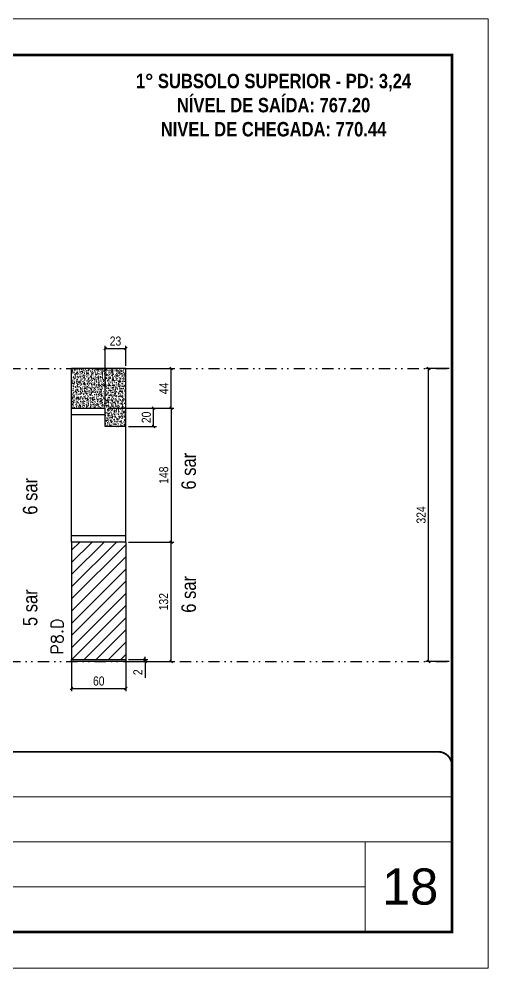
# Model space of a CAD drawing. Extents: x 14400 to 27878, y -21631 to 6985.
# Drawn here: x 16978 to 17497, y 1340 to 2390 of the extents above; entities that cross this region are included whole.
import ezdxf

# ---------------------------------------------------------------- set-up
doc = ezdxf.new("R2010")
doc.units = 0
for name, pattern in [('CONTINUO', [0]), ('DASHED', [0.75, 0.5, -0.25]), ('DIVIDE2', [0.625, 0.25, -0.125, 0, -0.125, 0, -0.125])]:
    doc.linetypes.add(name, pattern=pattern)
for name, color, linetype, lineweight in [('CARIMBO', 255, 'Continuous', 9), ('Folhas', 255, 'Continuous', 9), ('Hachura', 251, 'Continuous', 9), ('SARRAFO DE PRESSAO', 251, 'DASHED', 9), ('Texto Seção', 7, 'Continuous', 15)]:
    doc.layers.add(name, color=color, linetype=linetype, lineweight=lineweight)
for name, color, linetype in [('COTA', 241, 'Continuous'), ('NOMENCLATURA', 7, 'Continuous'), ('Nível', 160, 'Continuous'), ('Painéis', 200, 'Continuous'), ('SARR_2.2x7', 40, 'Continuous')]:
    doc.layers.add(name, color=color, linetype=linetype)
doc.styles.add('ARIAL', font='arial.ttf')
doc.styles.add('ARIAL_NARROW', font='ARIALN.TTF', dxfattribs={"height": 0.2})
doc.styles.add('COTA TECNICA', font='techl___.ttf', dxfattribs={"height": 10})
doc.styles.add('COTA TECNICA-50', font='techl___.ttf', dxfattribs={"height": 10})
doc.styles.add('REGUA-120', font='ROMANS.shx', dxfattribs={"height": 15})
doc.styles.add('ROMANC', font='techb___.ttf', dxfattribs={"height": 2.5})
doc.dimstyles.new('COTA PAINEL-50', dxfattribs={"dimtxt": 10, "dimasz": 3, "dimexe": 3, "dimexo": 3, "dimgap": 3, "dimtad": 1, "dimdec": 1, "dimzin": 12, "dimdsep": 46, "dimtxsty": 'COTA TECNICA-50', "dimblk1": 'OBLIQUE', "dimblk2": 'OBLIQUE', "dimsah": 1, "dimcen": 0.9, "dimclrd": 4, "dimclre": 4, "dimclrt": 240, "dimadec": 1, "dimazin": 3, "dimtfac": 1, "dimtdec": 1, "dimtmove": 0, "dimatfit": 3, "dimfxl": 1, "dimtolj": 1, "dimtzin": 12, "dimarcsym": 0})
doc.dimstyles.new('PAINEL', dxfattribs={"dimtxt": 10, "dimasz": 3, "dimexe": 3, "dimexo": 3, "dimgap": 3, "dimtad": 1, "dimdec": 1, "dimzin": 12, "dimdsep": 46, "dimtxsty": 'COTA TECNICA', "dimblk1": 'OBLIQUE', "dimblk2": 'OBLIQUE', "dimsah": 1, "dimcen": 0.9, "dimclrd": 4, "dimclre": 4, "dimclrt": 240, "dimadec": 1, "dimazin": 3, "dimtfac": 1, "dimtdec": 1, "dimtmove": 0, "dimatfit": 3, "dimfxl": 1, "dimtolj": 1, "dimtzin": 12, "dimarcsym": 0})

# ---------------------------------------------------------------- blocks, each defined once
blk = doc.blocks.new('9999999999')
at = {"color": 30, "linetype": 'CONTINUO'}
for p, q in [((98564.6, 34379.6), (99584, 34379.6)), ((98564.6, 34329.8), (99488, 34329.8)), ((99584, 34329.8), (99488, 34329.8)), ((99488, 34329.8), (99488, 34230.2)), ((98564.6, 34280), (99488, 34280))]:
    blk.add_line(p, q, dxfattribs=at)
at = {"color": 30, "linetype": 'CONTINUO', "const_width": 2}
blk.add_lwpolyline([(99584, 34230.2), (99584, 34414.4, 0.414214), (99569, 34429.4), (98229, 34429.4, 0.414214), (98214, 34414.4), (98214, 34245.2, 0.414214), (98229, 34230.2), (99584, 34230.2)], format="xyb", dxfattribs=at)
at = {"layer": 'Folhas'}
blk.add_lwpolyline([(98139, 34190.2), (99624, 34190.2), (99624, 35240.2), (98139, 35240.2)], close=True, dxfattribs=at)
at = {"layer": 'Folhas', "color": 30, "const_width": 3}
blk.add_lwpolyline([(98214, 34230.2), (99584, 34230.2), (99584, 35200.2), (98214, 35200.2)], close=True, dxfattribs=at)
blk = doc.blocks.new('_Oblique')
at = {"color": 0, "linetype": 'ByBlock', "lineweight": -2}
blk.add_line((-0.5, -0.5), (0.5, 0.5), dxfattribs=at)
blk = doc.blocks.new('*D1046')
at = {"layer": 'COTA', "color": 4, "lineweight": -2, "transparency": 16777216}
for p, q in [((17036.5, 1678.7), (17036.5, 1646.8)), ((17096.5, 1678.7), (17096.5, 1646.8)), ((17036.5, 1649.8), (17096.5, 1649.8))]:
    blk.add_line(p, q, dxfattribs=at)
at = {"layer": 'Defpoints', "color": 0, "transparency": 16777216}
for p in [(17036.5, 1681.7), (17096.5, 1681.7), (17096.5, 1649.8)]:
    blk.add_point(p, dxfattribs=at)
at = {"layer": 'COTA', "color": 4, "lineweight": -2, "transparency": 16777216, "xscale": 3, "yscale": 3, "zscale": 3, "rotation": 180}
blk.add_blockref('_Oblique', (17036.5, 1649.8), dxfattribs=at)
at = {"layer": 'COTA', "color": 4, "lineweight": -2, "transparency": 16777216, "xscale": 3, "yscale": 3, "zscale": 3}
blk.add_blockref('_Oblique', (17096.5, 1649.8), dxfattribs=at)
at = {"layer": 'COTA', "color": 240, "transparency": 16777216, "insert": (17066.5, 1657.9), "char_height": 10, "attachment_point": 5, "style": 'COTA TECNICA'}
blk.add_mtext('\\A1;60', dxfattribs=at)
blk = doc.blocks.new('*D1047')
at = {"layer": 'COTA', "color": 4, "lineweight": -2, "transparency": 16777216}
for p, q in [((17099.5, 1681.7), (17120.7, 1681.7)), ((17117.7, 1681.7), (17117.7, 1684.7)), ((17117.7, 1681.7), (17117.7, 1679.7)), ((17099.5, 1679.7), (17120.7, 1679.7)), ((17117.7, 1679.7), (17117.7, 1661.6))]:
    blk.add_line(p, q, dxfattribs=at)
at = {"layer": 'Defpoints', "color": 0, "transparency": 16777216}
for p in [(17096.5, 1681.7), (17117.7, 1681.7), (17096.5, 1679.7)]:
    blk.add_point(p, dxfattribs=at)
at = {"layer": 'COTA', "color": 4, "lineweight": -2, "transparency": 16777216, "xscale": 3, "yscale": 3, "zscale": 3}
for p, rotation in [((17117.7, 1681.7), 270), ((17117.7, 1679.7), 90)]:
    blk.add_blockref('_Oblique', p, dxfattribs=dict(at, rotation=rotation))
at = {"layer": 'COTA', "color": 240, "transparency": 16777216, "insert": (17109.7, 1667.7), "char_height": 10, "attachment_point": 5, "rotation": 90, "style": 'COTA TECNICA-50'}
blk.add_mtext('\\A1;2', dxfattribs=at)
blk = doc.blocks.new('*D1048')
at = {"layer": 'COTA', "color": 4, "lineweight": -2, "transparency": 16777216}
for p, q in [((17099.5, 1811.7), (17149.5, 1811.7)), ((17146.5, 1679.7), (17146.5, 1811.7)), ((17099.5, 1679.7), (17149.5, 1679.7))]:
    blk.add_line(p, q, dxfattribs=at)
at = {"layer": 'Defpoints', "color": 0, "transparency": 16777216}
for p in [(17096.5, 1811.7), (17146.5, 1811.7), (17096.5, 1679.7)]:
    blk.add_point(p, dxfattribs=at)
at = {"layer": 'COTA', "color": 4, "lineweight": -2, "transparency": 16777216, "xscale": 3, "yscale": 3, "zscale": 3}
for p, rotation in [((17146.5, 1811.7), 90), ((17146.5, 1679.7), 270)]:
    blk.add_blockref('_Oblique', p, dxfattribs=dict(at, rotation=rotation))
at = {"layer": 'COTA', "color": 240, "transparency": 16777216, "insert": (17138.3, 1745.7), "char_height": 10, "attachment_point": 5, "rotation": 90, "style": 'COTA TECNICA-50'}
blk.add_mtext('\\A1;132', dxfattribs=at)
blk = doc.blocks.new('*D1055')
at = {"layer": 'COTA', "color": 4, "lineweight": -2, "transparency": 16777216}
for p, q in [((17076.5, 1959.7), (17130.2, 1959.7)), ((17127.2, 1939.7), (17127.2, 1959.7)), ((17099.5, 1939.7), (17130.2, 1939.7))]:
    blk.add_line(p, q, dxfattribs=at)
at = {"layer": 'Defpoints', "color": 0, "transparency": 16777216}
for p in [(17073.5, 1959.7), (17127.2, 1959.7), (17096.5, 1939.7)]:
    blk.add_point(p, dxfattribs=at)
at = {"layer": 'COTA', "color": 4, "lineweight": -2, "transparency": 16777216, "xscale": 3, "yscale": 3, "zscale": 3}
for p, rotation in [((17127.2, 1959.7), 90), ((17127.2, 1939.7), 270)]:
    blk.add_blockref('_Oblique', p, dxfattribs=dict(at, rotation=rotation))
at = {"layer": 'COTA', "color": 240, "transparency": 16777216, "insert": (17119.1, 1949.7), "char_height": 10, "attachment_point": 5, "rotation": 90, "style": 'COTA TECNICA'}
blk.add_mtext('\\A1;20', dxfattribs=at)
blk = doc.blocks.new('*D1056')
at = {"layer": 'COTA', "color": 4, "lineweight": -2, "transparency": 16777216}
for p, q in [((17073.5, 1962.7), (17073.5, 2028.7)), ((17096.5, 2006.7), (17096.5, 2028.7)), ((17073.5, 2025.7), (17096.5, 2025.7))]:
    blk.add_line(p, q, dxfattribs=at)
at = {"layer": 'Defpoints', "color": 0, "transparency": 16777216}
for p in [(17096.5, 2025.7), (17096.5, 2003.7), (17073.5, 1959.7)]:
    blk.add_point(p, dxfattribs=at)
at = {"layer": 'COTA', "color": 4, "lineweight": -2, "transparency": 16777216, "xscale": 3, "yscale": 3, "zscale": 3, "rotation": 180}
blk.add_blockref('_Oblique', (17073.5, 2025.7), dxfattribs=at)
at = {"layer": 'COTA', "color": 4, "lineweight": -2, "transparency": 16777216, "xscale": 3, "yscale": 3, "zscale": 3}
blk.add_blockref('_Oblique', (17096.5, 2025.7), dxfattribs=at)
at = {"layer": 'COTA', "color": 240, "transparency": 16777216, "insert": (17085, 2034), "char_height": 10, "attachment_point": 5, "style": 'COTA TECNICA'}
blk.add_mtext('\\A1;23', dxfattribs=at)
blk = doc.blocks.new('*D1057')
at = {"layer": 'COTA', "color": 4, "lineweight": -2, "transparency": 16777216}
for p, q in [((17076.5, 1959.7), (17149.5, 1959.7)), ((17146.5, 1959.7), (17146.5, 1811.7)), ((17099.5, 1811.7), (17149.5, 1811.7))]:
    blk.add_line(p, q, dxfattribs=at)
at = {"layer": 'Defpoints', "color": 0, "transparency": 16777216}
for p in [(17073.5, 1959.7), (17096.5, 1811.7), (17146.5, 1811.7)]:
    blk.add_point(p, dxfattribs=at)
at = {"layer": 'COTA', "color": 4, "lineweight": -2, "transparency": 16777216, "xscale": 3, "yscale": 3, "zscale": 3}
for p, rotation in [((17146.5, 1959.7), 90), ((17146.5, 1811.7), 270)]:
    blk.add_blockref('_Oblique', p, dxfattribs=dict(at, rotation=rotation))
at = {"layer": 'COTA', "color": 240, "transparency": 16777216, "insert": (17138.4, 1885.7), "char_height": 10, "attachment_point": 5, "rotation": 90, "style": 'COTA TECNICA'}
blk.add_mtext('\\A1;148', dxfattribs=at)
blk = doc.blocks.new('*D1058')
at = {"layer": 'COTA', "color": 4, "lineweight": -2, "transparency": 16777216}
for p, q in [((17099.5, 2003.7), (17149.5, 2003.7)), ((17146.5, 1959.7), (17146.5, 2003.7)), ((17076.5, 1959.7), (17149.5, 1959.7))]:
    blk.add_line(p, q, dxfattribs=at)
at = {"layer": 'Defpoints', "color": 0, "transparency": 16777216}
for p in [(17096.5, 2003.7), (17146.5, 2003.7), (17073.5, 1959.7)]:
    blk.add_point(p, dxfattribs=at)
at = {"layer": 'COTA', "color": 4, "lineweight": -2, "transparency": 16777216, "xscale": 3, "yscale": 3, "zscale": 3}
for p, rotation in [((17146.5, 2003.7), 90), ((17146.5, 1959.7), 270)]:
    blk.add_blockref('_Oblique', p, dxfattribs=dict(at, rotation=rotation))
at = {"layer": 'COTA', "color": 240, "transparency": 16777216, "insert": (17138.4, 1981.7), "char_height": 10, "attachment_point": 5, "rotation": 90, "style": 'COTA TECNICA'}
blk.add_mtext('\\A1;44', dxfattribs=at)
blk = doc.blocks.new('*D2664')
at = {"layer": 'COTA', "color": 4, "lineweight": -2, "transparency": 16777216}
for p, q in [((17454, 2003.7), (17428.2, 2003.7)), ((17431.2, 1679.7), (17431.2, 2003.7)), ((17454, 1679.7), (17428.2, 1679.7))]:
    blk.add_line(p, q, dxfattribs=at)
at = {"layer": 'Defpoints', "color": 0, "transparency": 16777216}
for p in [(17431.2, 2003.7), (17457, 2003.7), (17457, 1679.7)]:
    blk.add_point(p, dxfattribs=at)
at = {"layer": 'COTA', "color": 4, "lineweight": -2, "transparency": 16777216, "xscale": 3, "yscale": 3, "zscale": 3}
for p, rotation in [((17431.2, 2003.7), 90), ((17431.2, 1679.7), 270)]:
    blk.add_blockref('_Oblique', p, dxfattribs=dict(at, rotation=rotation))
at = {"layer": 'COTA', "color": 240, "transparency": 16777216, "insert": (17423, 1841.7), "char_height": 10, "attachment_point": 5, "rotation": 90, "style": 'COTA TECNICA'}
blk.add_mtext('\\A1;324', dxfattribs=at)

msp = doc.modelspace()

# ---------------------------------------------------------------- hatches: boundary and pattern name
at = {"layer": 'COTA'}
h = msp.add_hatch(dxfattribs=at)
h.set_pattern_fill('AR-CONC', color=256, scale=0.03)
h.paths.add_polyline_path([(17096.52, 2003.71), (17036.52, 2003.71), (17036.52, 1959.71), (17073.52, 1959.71), (17073.52, 1939.71), (17096.52, 1939.71)])
at = {"layer": 'Hachura', "linetype": 'ByBlock'}
h = msp.add_hatch(dxfattribs=at)
h.set_pattern_fill('ANSI31', color=256, scale=3)
h.set_pattern_definition([(45, (-257.007, 2e-12), (-6.735192, 6.735192), [])])
h.paths.add_polyline_path([(17096.52, 1811.71), (17073.52, 1811.71), (17036.52, 1811.71), (17036.52, 1681.71), (17096.52, 1681.71)])

# ---------------------------------------------------------------- linework, layer by layer
at = {"layer": 'COTA'}
for p, q in [((17096.52, 2003.71), (17036.52, 2003.71)), ((17036.52, 1959.71), (17036.52, 2003.71)), ((17096.52, 1939.71), (17096.52, 2003.71))]:
    msp.add_line(p, q, dxfattribs=at)
at = {"layer": 'Nível', "color": 4, "linetype": 'DIVIDE2', "ltscale": 50}
for p, q in [((16086.97, 2003.71), (17456.97, 2003.71)), ((16086.97, 1679.71), (17456.97, 1679.71))]:
    msp.add_line(p, q, dxfattribs=at)
at = {"layer": 'Painéis'}
for p, q in [((17036.52, 1811.71), (17036.52, 1959.71)), ((17036.52, 1959.71), (17073.52, 1959.71)), ((17073.52, 1939.71), (17073.52, 1959.71)), ((17096.52, 1939.71), (17073.52, 1939.71)), ((17096.52, 1811.71), (17096.52, 1939.71)), ((17096.52, 1811.71), (17036.52, 1811.71)), ((17036.52, 1811.71), (17036.52, 1681.71)), ((17096.52, 1811.71), (17096.52, 1681.71)), ((17036.52, 1681.71), (17096.52, 1681.71)), ((17036.52, 1681.71), (17096.52, 1681.71)), ((17036.52, 1679.71), (17036.52, 1681.71)), ((17096.52, 1681.71), (17096.52, 1679.71)), ((17096.52, 1679.71), (17036.52, 1679.71))]:
    msp.add_line(p, q, dxfattribs=at)
at = {"layer": 'SARR_2.2x7'}
for p, q in [((17036.52, 1952.71), (17073.52, 1952.71)), ((17096.52, 1818.71), (17036.52, 1818.71))]:
    msp.add_line(p, q, dxfattribs=at)

# ---------------------------------------------------------------- block references
at = {"layer": 'SARRAFO DE PRESSAO', "color": 6, "linetype": 'ByBlock'}
msp.add_blockref('9999999999', (-82127.01, -32849.78), dxfattribs=at)

# ---------------------------------------------------------------- texts
at = {"layer": 'CARIMBO', "style": 'ARIAL'}
msp.add_text('18', height=40, dxfattribs=at).set_placement((17379.83, 1410.57))
at = {"layer": 'NOMENCLATURA', "style": 'ARIAL_NARROW'}
for s, p in [('6 sar', (17173.91, 1869.71)), ('6 sar', (16998.63, 1841.92)), ('6 sar', (17173.91, 1733.45)), ('5 sar', (16998.63, 1718.7))]:
    msp.add_text(s, height=16, rotation=90, dxfattribs=at).set_placement(p)
at = {"layer": 'NOMENCLATURA', "color": 2, "insert": (17259.81, 2356.49), "char_height": 16, "attachment_point": 2, "style": 'ROMANC'}
msp.add_mtext_dynamic_manual_height_columns('\\P1° SUBSOLO SUPERIOR - PD: 3,24\\PNÍVEL DE SAÍDA: 767.20\\PNIVEL DE CHEGADA: 770.44', width=432.3511, gutter_width=1, heights=[0], dxfattribs=at)
at = {"layer": 'Texto Seção', "insert": (17027.07, 1687.12), "char_height": 13, "width": 370.6998, "attachment_point": 7, "rotation": 90, "style": 'REGUA-120'}
msp.add_mtext('P8.D', dxfattribs=at)

# ---------------------------------------------------------------- dimensions: what is measured, and where the dimension line sits
at = {"layer": 'COTA'}
dim = msp.add_linear_dim(base=(17096.52, 2025.75), p1=(17073.52, 1959.71), p2=(17096.52, 2003.71), dimstyle='PAINEL', dxfattribs=at)
dim.commit()
dim.dimension.update_dxf_attribs({"geometry": '*D1056', "text_midpoint": (17085.02, 2033.97)})
for base, p1, p2, dimstyle, picture, middle in [((17146.51, 2003.71), (17073.52, 1959.71), (17096.52, 2003.71), 'PAINEL', '*D1058', (17138.44, 1981.71)), ((17431.22, 2003.71), (17456.97, 1679.71), (17456.97, 2003.71), 'PAINEL', '*D2664', (17423, 1841.71)), ((17146.51, 1811.71), (17073.52, 1959.71), (17096.52, 1811.71), 'PAINEL', '*D1057', (17138.42, 1885.71)), ((17146.51, 1811.71), (17096.52, 1679.71), (17096.52, 1811.71), 'COTA PAINEL-50', '*D1048', (17138.29, 1745.71))]:
    dim = msp.add_linear_dim(base=base, p1=p1, p2=p2, angle=90, dimstyle=dimstyle, dxfattribs=at)
    dim.commit()
    dim.dimension.update_dxf_attribs({"geometry": picture, "text_midpoint": middle})
for base, p1, p2, dimstyle, picture, middle in [((17127.23, 1959.71), (17096.52, 1939.71), (17073.52, 1959.71), 'PAINEL', '*D1055', (17127.23, 1949.71)), ((17117.72, 1681.71), (17096.52, 1679.71), (17096.52, 1681.71), 'COTA PAINEL-50', '*D1047', (17117.72, 1667.65))]:
    dim = msp.add_linear_dim(base=base, p1=p1, p2=p2, angle=90, dimstyle=dimstyle, dxfattribs=at)
    dim.commit()
    dim.dimension.update_dxf_attribs({"geometry": picture, "text_midpoint": middle, "dimtype": 160})
dim = msp.add_linear_dim(base=(17096.52, 1649.82), p1=(17036.52, 1681.71), p2=(17096.52, 1681.71), dimstyle='PAINEL', override={"dimarcsym": 2}, dxfattribs=at)
dim.commit()
dim.dimension.update_dxf_attribs({"geometry": '*D1046', "text_midpoint": (17066.52, 1657.92)})

doc.saveas('drawing.dxf')
